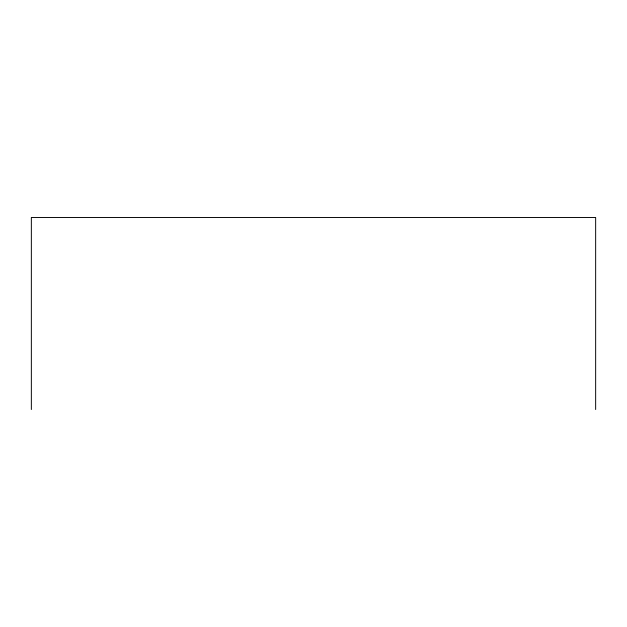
<?xml version="1.0" encoding="UTF-8"?>
<svg xmlns="http://www.w3.org/2000/svg" width="627" height="627" viewBox="0 0 627 627"><rect width="100%" height="100%" fill="white"/><g stroke="black" fill="none" stroke-linecap="round" stroke-linejoin="round"><path stroke-width="0.94" d="M595.65 409.525L595.65 217.475L31.35 217.475L31.35 409.525"/></g></svg>
